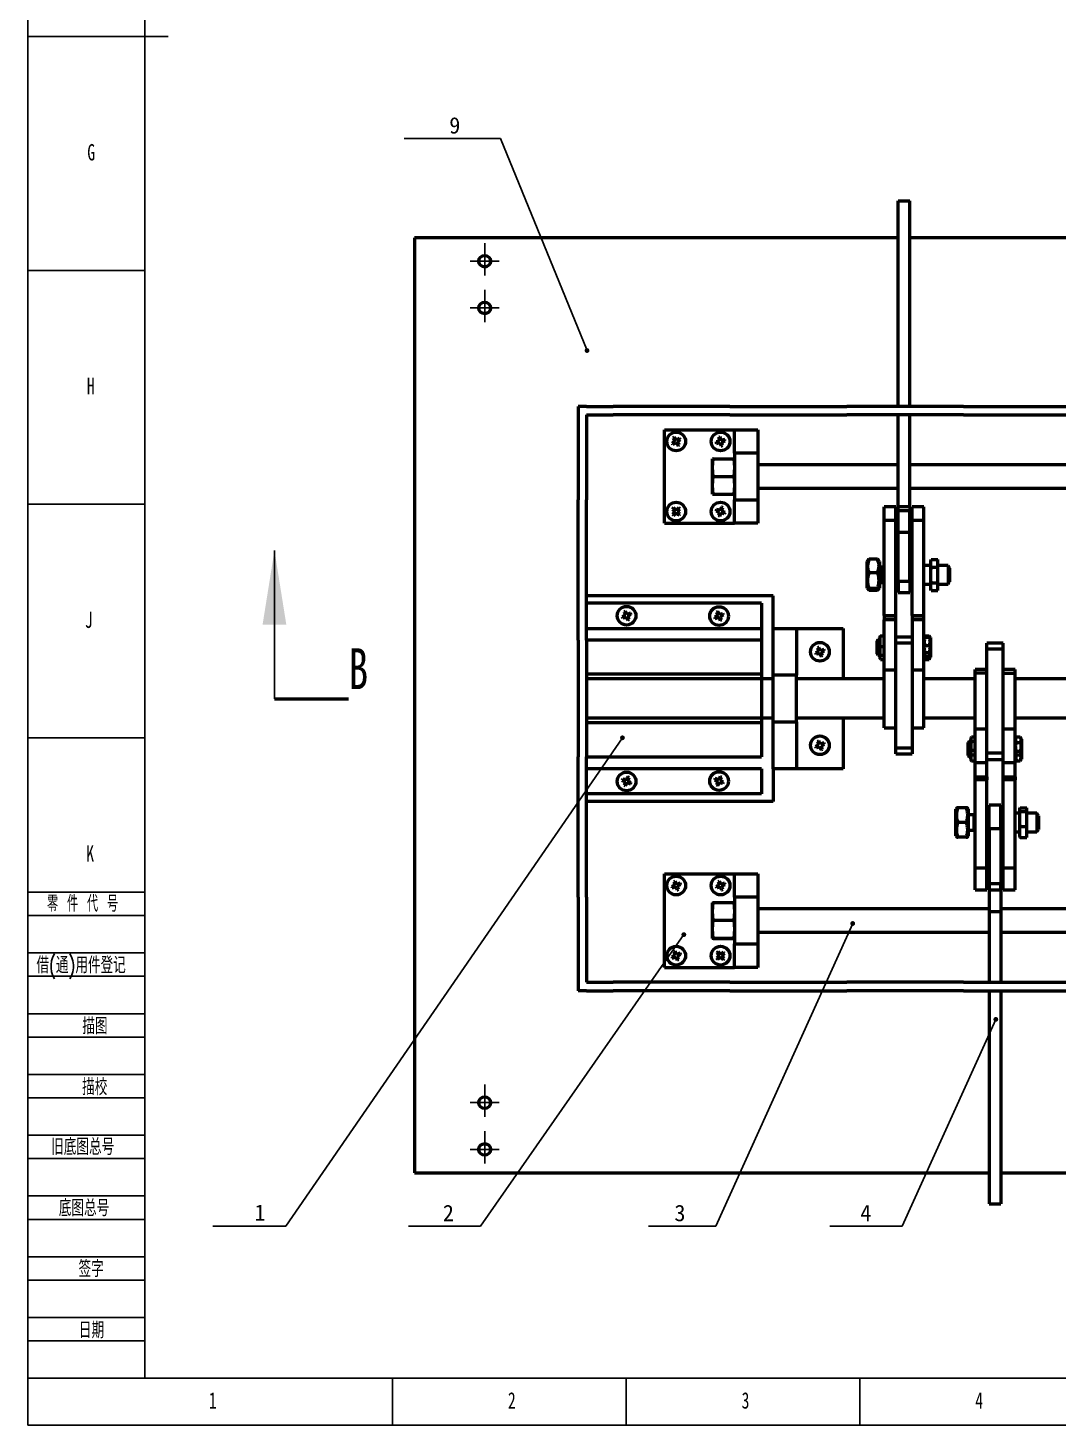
# Model space of a CAD drawing. Header units: millimetres. Extents: x 0 to 4205, y 0 to 2970.
# Drawn here: x 0 to 1102, y 0 to 1494 of the extents above; entities that cross this region are included whole.
import ezdxf

# ---------------------------------------------------------------- set-up
doc = ezdxf.new("R2010")
doc.units = ezdxf.units.MM
doc.header["$LTSCALE"] = 5
doc.layers.add('10', color=7, linetype='Continuous')
doc.layers.add('5', color=7, linetype='Continuous')
doc.layers.add('标注层', color=4, linetype='Continuous', lineweight=25)
doc.layers.add('轮廓实线层', color=7, linetype='Continuous', lineweight=50)
doc.styles.add('SLDTEXTSTYLE0', font='TXT', dxfattribs={"width": 0.7, "bigfont": 'bigfont'})
doc.styles.add('SLDTEXTSTYLE2', font='TXT', dxfattribs={"width": 0.614286, "bigfont": 'bigfont'})
doc.styles.add('SLDTEXTSTYLE4', font='TXT', dxfattribs={"width": 0.7})
doc.dimstyles.new('ISO-25', dxfattribs={"dimtxt": 2.5, "dimasz": 2.5, "dimexe": 1.25, "dimexo": 0.625, "dimtad": 1, "dimtxsty": 'Standard', "dimcen": 2.5, "dimadec": 0, "dimazin": 0, "dimtfac": 1, "dimtmove": 0, "dimatfit": 3, "dimfxl": 1, "dimarcsym": 0})

msp = doc.modelspace()

# ---------------------------------------------------------------- hatches: boundary and pattern name
at = {"layer": '10', "linetype": 'Continuous', "lineweight": 18}
h = msp.add_hatch(dxfattribs=at)
h.set_pattern_fill('ANSI31', color=256, scale=5, angle=90, style=0)
edge = h.paths.add_edge_path(flags=0)
edge.add_line((609.491, 1488.015), (609.491, 1489.015))
edge.add_spline(control_points=[(609.491, 1489.015), (609.491, 1489.044), (609.487, 1489.073), (609.479, 1489.1), (609.473, 1489.12), (609.465, 1489.14), (609.455, 1489.158), (609.439, 1489.188), (609.417, 1489.215), (609.392, 1489.238), (609.368, 1489.26), (609.338, 1489.279), (609.307, 1489.292), (609.276, 1489.305), (609.243, 1489.312), (609.209, 1489.314), (609.203, 1489.315), (609.197, 1489.315), (609.191, 1489.315)], knot_values=[0.0017273, 0.0017273, 0.0017273, 0.0017273, 0.00181331, 0.00181331, 0.00181331, 0.00187587, 0.00187587, 0.00187587, 0.00197661, 0.00197661, 0.00197661, 0.00207736, 0.00207736, 0.00207736, 0.00217809, 0.00217809, 0.00217809, 0.00219599, 0.00219599, 0.00219599, 0.00219599], weights=[1, 1, 1, 1, 1, 1, 1, 1, 1, 1, 1, 1, 1, 1, 1, 1, 1, 1, 1], degree=3, periodic=0)
edge.add_line((609.191, 1489.315), (603.791, 1489.315))
edge.add_spline(control_points=[(603.791, 1489.315), (603.773, 1489.315), (603.754, 1489.313), (603.735, 1489.31), (603.702, 1489.303), (603.67, 1489.291), (603.641, 1489.275), (603.612, 1489.258), (603.585, 1489.236), (603.564, 1489.21), (603.55, 1489.194), (603.538, 1489.177), (603.528, 1489.158), (603.512, 1489.129), (603.501, 1489.096), (603.495, 1489.063), (603.493, 1489.047), (603.491, 1489.031), (603.491, 1489.015)], knot_values=[0.00155599, 0.00155599, 0.00155599, 0.00155599, 0.00161196, 0.00161196, 0.00161196, 0.00171267, 0.00171267, 0.00171267, 0.00181338, 0.00181338, 0.00181338, 0.00187586, 0.00187586, 0.00187586, 0.00197663, 0.00197663, 0.00197663, 0.0020247, 0.0020247, 0.0020247, 0.0020247], weights=[1, 1, 1, 1, 1, 1, 1, 1, 1, 1, 1, 1, 1, 1, 1, 1, 1, 1, 1], degree=3, periodic=0)
edge.add_line((603.491, 1489.015), (603.491, 1488.015))
edge.add_line((603.491, 1488.015), (605.514, 1488.015))
edge.add_spline(control_points=[(605.514, 1488.015), (605.517, 1488.017), (605.519, 1488.019), (605.521, 1488.021), (605.648, 1488.129), (605.795, 1488.218), (605.95, 1488.278), (606.106, 1488.339), (606.274, 1488.373), (606.44, 1488.379), (606.607, 1488.385), (606.777, 1488.362), (606.936, 1488.312), (607.095, 1488.262), (607.248, 1488.184), (607.382, 1488.084), (607.411, 1488.062), (607.44, 1488.039), (607.468, 1488.015)], knot_values=[0.00249279, 0.00249279, 0.00249279, 0.00249279, 0.00250188, 0.00250188, 0.00250188, 0.00300225, 0.00300225, 0.00300225, 0.00350255, 0.00350255, 0.00350255, 0.00400278, 0.00400278, 0.00400278, 0.00450299, 0.00450299, 0.00450299, 0.00461318, 0.00461318, 0.00461318, 0.00461318], weights=[1, 1, 1, 1, 1, 1, 1, 1, 1, 1, 1, 1, 1, 1, 1, 1, 1, 1, 1], degree=3, periodic=0)
edge.add_line((607.468, 1488.015), (609.491, 1488.015))
h = msp.add_hatch(dxfattribs=at)
h.set_pattern_fill('ANSI31', color=256, scale=5, angle=90, style=0)
edge = h.paths.add_edge_path(flags=0)
edge.add_line((609.491, 1485.114), (609.491, 1485.764))
edge.add_line((609.491, 1485.764), (609.011, 1485.764))
edge.add_line((609.011, 1485.764), (609.011, 1487.52))
edge.add_line((609.011, 1487.52), (608.476, 1487.52))
edge.add_line((608.476, 1487.52), (608.476, 1485.764))
edge.add_line((608.476, 1485.764), (607.468, 1485.764))
edge.add_spline(control_points=[(607.468, 1485.764), (607.454, 1485.752), (607.439, 1485.739), (607.423, 1485.727), (607.293, 1485.623), (607.143, 1485.539), (606.986, 1485.484), (606.829, 1485.429), (606.66, 1485.4), (606.493, 1485.399), (606.326, 1485.399), (606.157, 1485.428), (606, 1485.483), (605.901, 1485.517), (605.806, 1485.562), (605.717, 1485.617), (605.645, 1485.66), (605.577, 1485.71), (605.514, 1485.764)], knot_values=[0.00744738, 0.00744738, 0.00744738, 0.00744738, 0.00750512, 0.00750512, 0.00750512, 0.00800544, 0.00800544, 0.00800544, 0.00850573, 0.00850573, 0.00850573, 0.009006, 0.009006, 0.009006, 0.00931632, 0.00931632, 0.00931632, 0.00956608, 0.00956608, 0.00956608, 0.00956608], weights=[1, 1, 1, 1, 1, 1, 1, 1, 1, 1, 1, 1, 1, 1, 1, 1, 1, 1, 1], degree=3, periodic=0)
edge.add_line((605.514, 1485.764), (604.506, 1485.764))
edge.add_line((604.506, 1485.764), (604.506, 1487.52))
edge.add_line((604.506, 1487.52), (603.971, 1487.52))
edge.add_line((603.971, 1487.52), (603.971, 1485.764))
edge.add_line((603.971, 1485.764), (603.491, 1485.764))
edge.add_line((603.491, 1485.764), (603.491, 1485.114))
edge.add_spline(control_points=[(603.491, 1485.114), (603.491, 1485.09), (603.494, 1485.065), (603.5, 1485.042), (603.508, 1485.009), (603.522, 1484.978), (603.541, 1484.95), (603.552, 1484.932), (603.566, 1484.916), (603.581, 1484.901), (603.605, 1484.877), (603.633, 1484.857), (603.663, 1484.843), (603.694, 1484.829), (603.727, 1484.819), (603.76, 1484.816), (603.771, 1484.815), (603.781, 1484.814), (603.791, 1484.814)], knot_values=[0.00163932, 0.00163932, 0.00163932, 0.00163932, 0.00171247, 0.00171247, 0.00171247, 0.00181322, 0.00181322, 0.00181322, 0.00187573, 0.00187573, 0.00187573, 0.00197646, 0.00197646, 0.00197646, 0.00207719, 0.00207719, 0.00207719, 0.00210798, 0.00210798, 0.00210798, 0.00210798], weights=[1, 1, 1, 1, 1, 1, 1, 1, 1, 1, 1, 1, 1, 1, 1, 1, 1, 1, 1], degree=3, periodic=0)
edge.add_line((603.791, 1484.814), (609.191, 1484.814))
edge.add_spline(control_points=[(609.191, 1484.814), (609.214, 1484.814), (609.237, 1484.817), (609.26, 1484.822), (609.292, 1484.83), (609.324, 1484.843), (609.353, 1484.861), (609.37, 1484.873), (609.387, 1484.886), (609.402, 1484.901), (609.426, 1484.924), (609.446, 1484.952), (609.461, 1484.983), (609.475, 1485.013), (609.485, 1485.046), (609.489, 1485.079), (609.491, 1485.091), (609.491, 1485.103), (609.491, 1485.114)], knot_values=[0.00164369, 0.00164369, 0.00164369, 0.00164369, 0.00171252, 0.00171252, 0.00171252, 0.00181324, 0.00181324, 0.00181324, 0.00187573, 0.00187573, 0.00187573, 0.00197647, 0.00197647, 0.00197647, 0.00207721, 0.00207721, 0.00207721, 0.00211236, 0.00211236, 0.00211236, 0.00211236], weights=[1, 1, 1, 1, 1, 1, 1, 1, 1, 1, 1, 1, 1, 1, 1, 1, 1, 1, 1], degree=3, periodic=0)
h = msp.add_hatch(dxfattribs=at)
h.set_pattern_fill('ANSI31', color=256, scale=5, angle=90, style=0)
edge = h.paths.add_edge_path(flags=0)
edge.add_arc((606.491, 1486.964), 1.351, 338.864695, 374.474037)
edge.add_line((607.8, 1487.302), (607.605, 1487.302))
edge.add_arc((606.491, 1486.964), 1.164, 16.875615, 163.124385)
edge.add_line((605.378, 1487.302), (605.183, 1487.302))
edge.add_arc((606.491, 1486.964), 1.351, 165.525963, 201.135305)
edge.add_line((605.231, 1486.477), (605.435, 1486.477))
edge.add_arc((606.491, 1486.964), 1.164, 204.758019, 335.241981)
edge.add_line((607.548, 1486.477), (607.752, 1486.477))
h = msp.add_hatch(dxfattribs=at)
h.set_pattern_fill('ANSI31', color=256, scale=5, style=0)
h.paths.add_polyline_path([(689.971, 1485.314), (689.971, 1481.814), (694.971, 1481.814), (694.971, 1485.314)], flags=0)
h = msp.add_hatch(dxfattribs=at)
h.set_pattern_fill('ANSI31', color=256, scale=5, style=0)
h.paths.add_polyline_path([(701.971, 1485.314), (701.971, 1481.814), (706.971, 1481.814), (706.971, 1485.314)], flags=0)
h = msp.add_hatch(dxfattribs=at)
h.set_pattern_fill('ANSI31', color=256, scale=5, style=0)
h.paths.add_polyline_path([(802.971, 1485.314), (802.971, 1481.814), (807.971, 1481.814), (807.971, 1485.314)], flags=0)
h = msp.add_hatch(dxfattribs=at)
h.set_pattern_fill('ANSI31', color=256, scale=5, style=0)
h.paths.add_polyline_path([(814.971, 1485.314), (814.971, 1481.814), (819.971, 1481.814), (819.971, 1485.314)], flags=0)
h = msp.add_hatch(dxfattribs=at)
h.set_pattern_fill('ANSI31', color=256, scale=5, style=0)
edge = h.paths.add_edge_path(flags=0)
edge.add_line((857.971, 1488.015), (857.971, 1489.015))
edge.add_spline(control_points=[(857.971, 1489.015), (857.971, 1489.044), (857.967, 1489.073), (857.959, 1489.1), (857.953, 1489.12), (857.945, 1489.14), (857.935, 1489.158), (857.919, 1489.188), (857.897, 1489.215), (857.872, 1489.238), (857.848, 1489.26), (857.818, 1489.279), (857.787, 1489.292), (857.756, 1489.305), (857.723, 1489.312), (857.689, 1489.314), (857.683, 1489.315), (857.677, 1489.315), (857.671, 1489.315)], knot_values=[0.0017273, 0.0017273, 0.0017273, 0.0017273, 0.00181331, 0.00181331, 0.00181331, 0.00187587, 0.00187587, 0.00187587, 0.00197661, 0.00197661, 0.00197661, 0.00207736, 0.00207736, 0.00207736, 0.00217809, 0.00217809, 0.00217809, 0.00219599, 0.00219599, 0.00219599, 0.00219599], weights=[1, 1, 1, 1, 1, 1, 1, 1, 1, 1, 1, 1, 1, 1, 1, 1, 1, 1, 1], degree=3, periodic=0)
edge.add_line((857.671, 1489.315), (852.271, 1489.315))
edge.add_spline(control_points=[(852.271, 1489.315), (852.253, 1489.315), (852.234, 1489.313), (852.215, 1489.31), (852.182, 1489.303), (852.15, 1489.291), (852.121, 1489.275), (852.092, 1489.258), (852.065, 1489.236), (852.044, 1489.21), (852.03, 1489.194), (852.018, 1489.177), (852.008, 1489.158), (851.992, 1489.129), (851.981, 1489.096), (851.975, 1489.063), (851.973, 1489.047), (851.971, 1489.031), (851.971, 1489.015)], knot_values=[0.00155599, 0.00155599, 0.00155599, 0.00155599, 0.00161196, 0.00161196, 0.00161196, 0.00171267, 0.00171267, 0.00171267, 0.00181338, 0.00181338, 0.00181338, 0.00187586, 0.00187586, 0.00187586, 0.00197663, 0.00197663, 0.00197663, 0.0020247, 0.0020247, 0.0020247, 0.0020247], weights=[1, 1, 1, 1, 1, 1, 1, 1, 1, 1, 1, 1, 1, 1, 1, 1, 1, 1, 1], degree=3, periodic=0)
edge.add_line((851.971, 1489.015), (851.971, 1488.015))
edge.add_line((851.971, 1488.015), (853.994, 1488.015))
edge.add_spline(control_points=[(853.994, 1488.015), (853.997, 1488.017), (853.999, 1488.019), (854.001, 1488.021), (854.128, 1488.129), (854.275, 1488.218), (854.43, 1488.278), (854.586, 1488.339), (854.754, 1488.373), (854.92, 1488.379), (855.087, 1488.385), (855.257, 1488.362), (855.416, 1488.312), (855.575, 1488.262), (855.728, 1488.184), (855.862, 1488.084), (855.891, 1488.062), (855.92, 1488.039), (855.948, 1488.015)], knot_values=[0.00249279, 0.00249279, 0.00249279, 0.00249279, 0.00250188, 0.00250188, 0.00250188, 0.00300225, 0.00300225, 0.00300225, 0.00350255, 0.00350255, 0.00350255, 0.00400278, 0.00400278, 0.00400278, 0.00450299, 0.00450299, 0.00450299, 0.00461318, 0.00461318, 0.00461318, 0.00461318], weights=[1, 1, 1, 1, 1, 1, 1, 1, 1, 1, 1, 1, 1, 1, 1, 1, 1, 1, 1], degree=3, periodic=0)
edge.add_line((855.948, 1488.015), (857.971, 1488.015))
h = msp.add_hatch(dxfattribs=at)
h.set_pattern_fill('ANSI31', color=256, scale=5, style=0)
edge = h.paths.add_edge_path(flags=0)
edge.add_arc((854.971, 1486.964), 1.351, 338.864695, 374.474037)
edge.add_line((856.28, 1487.302), (856.085, 1487.302))
edge.add_arc((854.971, 1486.964), 1.164, 16.875615, 163.124385)
edge.add_line((853.858, 1487.302), (853.663, 1487.302))
edge.add_arc((854.971, 1486.964), 1.351, 165.525963, 201.135305)
edge.add_line((853.711, 1486.477), (853.915, 1486.477))
edge.add_arc((854.971, 1486.964), 1.164, 204.758019, 335.241981)
edge.add_line((856.028, 1486.477), (856.232, 1486.477))

# ---------------------------------------------------------------- linework, layer by layer
at = {"lineweight": 50}
for p, q in [((931.08, 1089.541), (931.08, 1309.548)), ((931.08, 1309.548), (943.58, 1309.548)), ((943.58, 1089.541), (943.58, 1309.548)), ((413.69, 1269.831), (413.69, 269.831)), ((931.08, 1269.831), (413.69, 1269.831)), ((1216.08, 1269.831), (943.58, 1269.831)), ((597.58, 1089.541), (588.58, 1089.541)), ((588.58, 1089.541), (588.58, 989.541)), ((597.58, 1089.541), (598.58, 1089.541)), ((597.58, 1080.541), (597.58, 989.541)), ((597.58, 1080.541), (598.58, 1080.541)), ((598.58, 1089.541), (626.08, 1089.541)), ((598.58, 1080.541), (626.08, 1080.541)), ((751.08, 1089.541), (626.08, 1089.541)), ((751.08, 1080.541), (626.08, 1080.541)), ((751.08, 1089.541), (876.08, 1089.541)), ((751.08, 1080.541), (876.08, 1080.541)), ((1001.08, 1089.541), (876.08, 1089.541)), ((1001.08, 1080.541), (876.08, 1080.541)), ((931.08, 982.143), (931.08, 1080.541)), ((943.58, 982.143), (943.58, 1080.541)), ((1001.08, 1089.541), (1151.08, 1089.541)), ((1001.08, 1080.541), (1151.08, 1080.541)), ((681.08, 964.541), (681.08, 1064.541)), ((681.08, 1064.541), (756.08, 1064.541)), ((756.08, 1064.541), (781.08, 1064.541)), ((756.08, 1039.541), (756.08, 1064.541)), ((781.08, 1064.541), (781.08, 1039.541)), ((732.33, 1024.062), (733.119, 1033.583)), ((733.119, 1033.583), (732.33, 1033.583)), ((732.33, 1024.062), (732.33, 1033.583)), ((733.119, 1033.583), (755.291, 1033.583)), ((755.291, 1033.583), (756.08, 1024.062)), ((756.08, 1033.583), (755.291, 1033.583)), ((781.08, 1039.541), (756.08, 1039.541)), ((756.08, 1039.541), (756.08, 989.541)), ((781.08, 1039.541), (781.08, 989.541)), ((732.33, 1005.02), (732.33, 1024.062)), ((733.119, 1014.541), (732.33, 1024.062)), ((756.08, 1024.062), (755.291, 1014.541)), ((931.08, 1027.041), (781.08, 1027.041)), ((1216.08, 1027.041), (943.58, 1027.041)), ((732.33, 1005.02), (733.119, 1014.541)), ((733.119, 995.499), (732.33, 1005.02)), ((732.33, 995.499), (732.33, 1005.02)), ((733.119, 1014.541), (755.291, 1014.541)), ((755.291, 1014.541), (756.08, 1005.02)), ((756.08, 1005.02), (755.291, 995.499)), ((781.08, 1002.041), (931.08, 1002.041)), ((943.58, 1002.041), (1216.08, 1002.041)), ((588.58, 839.541), (588.58, 989.541)), ((597.58, 839.541), (597.58, 989.541)), ((732.33, 995.499), (733.119, 995.499)), ((733.119, 995.499), (755.291, 995.499)), ((755.291, 995.499), (756.08, 995.499)), ((756.08, 989.541), (781.08, 989.541)), ((756.08, 964.541), (756.08, 989.541)), ((781.08, 989.541), (781.08, 964.541)), ((928.58, 982.111), (916.08, 982.111)), ((916.08, 968.018), (916.08, 982.111)), ((928.58, 968.018), (928.58, 982.111)), ((943.58, 982.143), (931.08, 982.143)), ((931.08, 977.957), (931.08, 982.143)), ((943.58, 977.957), (931.08, 977.957)), ((931.08, 954.551), (931.08, 977.957)), ((943.58, 982.143), (943.58, 977.957)), ((943.58, 954.551), (943.58, 977.957)), ((958.58, 982.111), (946.08, 982.111)), ((946.08, 968.018), (946.08, 982.111)), ((958.58, 968.018), (958.58, 982.111)), ((681.08, 964.541), (756.08, 964.541)), ((781.08, 964.541), (756.08, 964.541)), ((916.08, 968.018), (928.58, 968.018)), ((916.08, 865.93), (916.08, 968.018)), ((928.58, 865.93), (928.58, 968.018)), ((946.08, 968.018), (958.58, 968.018)), ((946.08, 865.93), (946.08, 968.018)), ((958.58, 865.93), (958.58, 968.018)), ((943.58, 954.551), (931.08, 954.551)), ((931.08, 902.627), (931.08, 954.551)), ((943.58, 902.627), (943.58, 954.551)), ((898.781, 925.114), (897.83, 923.467)), ((897.83, 922.387), (897.83, 923.467)), ((897.83, 894.967), (897.83, 922.387)), ((897.83, 915.217), (897.83, 907.13)), ((908.832, 925.985), (900.078, 925.985)), ((908.832, 911.601), (900.078, 911.601)), ((909.992, 925.065), (908.832, 925.985)), ((911.08, 923.467), (910.116, 925.137)), ((911.08, 923.467), (911.08, 894.967)), ((916.08, 917.412), (912.08, 917.412)), ((912.08, 917.412), (912.08, 916.791)), ((912.08, 916.791), (912.08, 901.021)), ((931.08, 919.217), (928.58, 919.217)), ((946.08, 919.217), (943.58, 919.217)), ((966.08, 919.217), (958.58, 919.217)), ((966.499, 925.779), (966.08, 924.217)), ((966.08, 923.809), (966.08, 924.217)), ((966.08, 919.367), (966.08, 923.809)), ((966.499, 917.397), (966.08, 919.367)), ((966.08, 913.505), (966.08, 919.367)), ((966.08, 904.728), (966.08, 913.505)), ((966.499, 925.779), (973.58, 925.779)), ((966.499, 917.397), (973.58, 917.397)), ((973.58, 917.397), (973.58, 925.779)), ((984.517, 919.217), (973.58, 919.217)), ((973.58, 900.835), (973.58, 917.397)), ((986.08, 916.51), (984.517, 919.217)), ((984.517, 919.217), (984.517, 899.217)), ((986.08, 916.51), (986.08, 901.923)), ((912.08, 901.021), (916.08, 901.021)), ((928.58, 899.217), (931.08, 899.217)), ((931.08, 902.627), (943.58, 902.627)), ((931.08, 902.627), (931.08, 890.467)), ((943.58, 902.627), (943.58, 890.467)), ((943.58, 899.217), (946.08, 899.217)), ((958.58, 899.217), (966.08, 899.217)), ((966.499, 900.835), (966.08, 904.728)), ((966.08, 898.913), (966.08, 904.728)), ((966.08, 894.577), (966.08, 898.913)), ((966.499, 900.835), (973.58, 900.835)), ((973.58, 892.655), (973.58, 900.835)), ((973.58, 899.217), (984.517, 899.217)), ((984.517, 899.217), (986.08, 901.923)), ((897.83, 894.967), (900.078, 892.448)), ((900.078, 894.833), (898.954, 893.708)), ((908.832, 894.833), (900.078, 894.833)), ((908.832, 892.448), (900.078, 892.448)), ((908.832, 892.448), (911.08, 894.967)), ((908.832, 894.833), (909.956, 893.708)), ((931.08, 890.467), (943.58, 890.467)), ((966.499, 892.655), (966.08, 894.577)), ((966.08, 894.217), (966.08, 894.577)), ((966.08, 894.217), (966.499, 892.654)), ((966.499, 892.655), (973.58, 892.655)), ((597.58, 852.041), (784.88, 852.041)), ((797.38, 852.041), (822.38, 852.041)), ((797.38, 802.041), (797.38, 852.041)), ((822.38, 852.041), (822.38, 802.041)), ((822.38, 852.041), (872.38, 852.041)), ((872.38, 852.041), (872.38, 797.99)), ((916.08, 865.93), (928.58, 865.93)), ((916.08, 865.93), (916.08, 865.619)), ((916.08, 865.619), (928.58, 865.619)), ((916.08, 865.619), (916.08, 861.086)), ((928.58, 861.086), (916.08, 861.086)), ((916.08, 807.74), (916.08, 861.086)), ((928.58, 865.619), (928.58, 865.93)), ((928.58, 861.086), (928.58, 865.619)), ((928.58, 717.888), (928.58, 861.086)), ((946.08, 865.93), (958.58, 865.93)), ((946.08, 865.93), (946.08, 865.619)), ((946.08, 865.619), (958.58, 865.619)), ((946.08, 865.619), (946.08, 717.888)), ((958.58, 861.086), (946.08, 861.086)), ((958.58, 865.619), (958.58, 865.93)), ((958.58, 861.086), (958.58, 865.619)), ((958.58, 807.74), (958.58, 861.086)), ((588.58, 839.541), (588.58, 714.541)), ((784.88, 839.541), (597.58, 839.541)), ((597.58, 839.541), (597.58, 714.541)), ((598.58, 839.541), (597.58, 839.541)), ((784.88, 839.541), (784.88, 714.541)), ((909.455, 840.076), (908.58, 838.56)), ((908.58, 831.591), (908.58, 838.56)), ((911.83, 840.076), (909.455, 840.076)), ((909.455, 830.075), (909.455, 840.076)), ((911.83, 842.488), (911.83, 843.79)), ((911.83, 840.112), (911.83, 842.488)), ((911.83, 834.756), (911.83, 840.112)), ((912.051, 844.255), (916.08, 844.255)), ((946.08, 842.576), (928.58, 842.576)), ((960, 844.002), (958.58, 842.2)), ((960, 844.002), (959.775, 843.089)), ((959.775, 843.089), (960, 842.561)), ((960, 844.002), (964.16, 844.002)), ((960, 842.561), (964.16, 842.561)), ((965.58, 842.2), (964.16, 844.002)), ((964.16, 844.002), (964.385, 843.089)), ((964.385, 843.089), (964.16, 842.561)), ((965.58, 842.2), (965.58, 828.44)), ((908.58, 824.887), (908.58, 831.591)), ((908.58, 824.887), (909.455, 823.371)), ((909.455, 823.371), (909.455, 830.075)), ((909.455, 823.371), (911.83, 823.371)), ((912.051, 832.844), (911.83, 834.756)), ((911.83, 831.397), (911.83, 834.756)), ((911.83, 827.343), (911.83, 831.397)), ((911.83, 826.361), (911.83, 827.343)), ((911.83, 825.577), (911.83, 826.361)), ((912.051, 823.583), (911.83, 825.577)), ((911.83, 822.586), (911.83, 825.577)), ((911.83, 819.793), (911.83, 822.586)), ((912.051, 832.844), (916.08, 832.844)), ((912.051, 823.583), (916.08, 823.583)), ((946.08, 836.201), (928.58, 836.201)), ((958.58, 827.951), (960, 826.149)), ((960, 822.539), (959.364, 826.927)), ((960, 822.539), (959.628, 820.575)), ((960, 833.635), (964.16, 833.635)), ((960, 826.149), (964.16, 826.149)), ((960, 822.539), (964.16, 822.539)), ((964.16, 826.149), (965.58, 827.951)), ((964.854, 827.03), (964.16, 822.539)), ((964.16, 822.539), (964.532, 820.575)), ((965.58, 832.053), (965.58, 836.244)), ((965.58, 828.44), (965.58, 827.951)), ((965.58, 827.951), (965.58, 824.036)), ((965.58, 821.785), (965.58, 824.523)), ((965.58, 824.036), (965.58, 821.246)), ((1043.58, 836.188), (1026.08, 836.188)), ((1026.08, 708.605), (1026.08, 836.188)), ((1043.58, 829.813), (1026.08, 829.813)), ((1043.58, 708.605), (1043.58, 836.188)), ((911.83, 819.621), (911.83, 819.793)), ((911.83, 819.621), (912.051, 818.797)), ((912.051, 818.796), (916.08, 818.796)), ((916.08, 745.791), (916.08, 807.74)), ((916.08, 807.74), (928.58, 807.74)), ((946.08, 807.74), (958.58, 807.74)), ((958.58, 821.246), (960, 818.869)), ((958.58, 745.791), (958.58, 807.74)), ((959.628, 820.575), (960, 818.869)), ((960, 818.869), (964.16, 818.869)), ((964.16, 818.869), (965.58, 821.246)), ((964.532, 820.575), (964.16, 818.869)), ((1013.58, 804.057), (1013.58, 808.291)), ((1026.08, 808.291), (1013.58, 808.291)), ((1056.08, 808.291), (1043.58, 808.291)), ((1056.08, 804.057), (1056.08, 808.291)), ((822.38, 802.041), (797.38, 802.041)), ((797.38, 752.041), (797.38, 802.041)), ((822.38, 752.041), (822.38, 802.041)), ((916.08, 797.99), (822.38, 797.99)), ((1013.58, 797.99), (958.58, 797.99)), ((1013.58, 744.798), (1013.58, 804.057)), ((1026.08, 804.057), (1013.58, 804.057)), ((1043.58, 804.057), (1056.08, 804.057)), ((1056.08, 744.798), (1056.08, 804.057)), ((1201.08, 797.99), (1056.08, 797.99)), ((797.38, 752.041), (822.38, 752.041)), ((797.38, 702.041), (797.38, 752.041)), ((916.08, 756.091), (822.38, 756.091)), ((822.38, 752.041), (822.38, 702.041)), ((872.38, 756.091), (872.38, 702.041)), ((1013.58, 756.091), (958.58, 756.091)), ((1201.08, 756.091), (1056.08, 756.091)), ((916.08, 745.791), (928.58, 745.791)), ((946.08, 745.791), (958.58, 745.791)), ((1009.551, 736.04), (1009.33, 735.215)), ((1009.33, 735.056), (1009.33, 735.215)), ((1009.33, 732.301), (1009.33, 735.056)), ((1009.551, 731.317), (1009.33, 732.301)), ((1009.33, 729.323), (1009.33, 732.301)), ((1009.551, 736.04), (1013.58, 736.04)), ((1013.58, 744.798), (1026.08, 744.798)), ((1013.58, 708.605), (1013.58, 744.798)), ((1043.58, 744.798), (1056.08, 744.798)), ((1056.08, 708.605), (1056.08, 744.798)), ((1057.5, 735.977), (1056.08, 733.59)), ((1057.5, 735.977), (1061.66, 735.977)), ((1063.08, 733.59), (1061.66, 735.977)), ((1063.08, 733.59), (1063.08, 719.34)), ((1063.08, 733.091), (1063.08, 730.381)), ((928.58, 724.263), (946.08, 724.263)), ((928.58, 717.888), (946.08, 717.888)), ((1006.955, 731.465), (1006.08, 729.95)), ((1006.08, 729.247), (1006.08, 729.95)), ((1006.08, 722.981), (1006.08, 729.247)), ((1006.08, 722.981), (1006.955, 721.465)), ((1006.085, 722.972), (1006.08, 722.964)), ((1006.08, 720.773), (1006.08, 722.964)), ((1006.08, 715.995), (1006.08, 720.773)), ((1009.33, 731.465), (1006.955, 731.465)), ((1006.955, 730.457), (1006.955, 731.465)), ((1006.955, 721.465), (1006.955, 730.457)), ((1006.955, 721.465), (1009.33, 721.465)), ((1006.955, 721.336), (1006.955, 721.465)), ((1006.955, 714.479), (1006.955, 721.336)), ((1009.33, 723.736), (1009.33, 729.323)), ((1009.551, 721.742), (1009.33, 723.736)), ((1009.33, 720.732), (1009.33, 723.736)), ((1009.33, 717.901), (1009.33, 720.732)), ((1009.551, 716.891), (1009.33, 717.901)), ((1009.33, 717.715), (1009.33, 717.901)), ((1009.33, 715.863), (1009.33, 717.715)), ((1009.551, 731.317), (1013.58, 731.317)), ((1009.551, 721.742), (1013.58, 721.742)), ((1026.08, 718.966), (1043.58, 718.966)), ((1056.08, 719.34), (1057.5, 716.954)), ((1057.5, 720.693), (1057.1, 718.84)), ((1057.1, 718.84), (1057.5, 716.954)), ((1057.5, 730.205), (1061.66, 730.205)), ((1057.5, 720.693), (1061.66, 720.693)), ((1061.66, 720.693), (1062.06, 718.84)), ((1061.66, 716.954), (1063.08, 719.34)), ((1062.06, 718.84), (1061.66, 716.954)), ((1063.08, 722.562), (1063.08, 718.384)), ((1063.08, 719.34), (1063.08, 712.354)), ((588.58, 564.541), (588.58, 714.541)), ((597.58, 714.541), (784.88, 714.541)), ((597.58, 564.541), (597.58, 714.541)), ((597.58, 714.541), (598.58, 714.541)), ((1006.08, 715.995), (1006.955, 714.479)), ((1006.955, 714.479), (1009.33, 714.479)), ((1009.551, 716.891), (1009.33, 715.863)), ((1009.33, 711.779), (1009.33, 715.863)), ((1009.551, 710.321), (1009.33, 711.779)), ((1009.33, 710.771), (1009.33, 711.779)), ((1009.551, 716.891), (1013.58, 716.891)), ((1009.551, 710.321), (1013.58, 710.321)), ((1013.58, 708.605), (1026.08, 708.605)), ((1013.58, 693.25), (1013.58, 708.605)), ((1026.08, 711.979), (1043.58, 711.979)), ((1026.08, 693.25), (1026.08, 708.605)), ((1043.58, 708.605), (1056.08, 708.605)), ((1043.58, 693.25), (1043.58, 708.605)), ((1056.08, 712.354), (1057.5, 710.581)), ((1056.08, 693.25), (1056.08, 708.605)), ((1057.5, 716.954), (1056.817, 714.201)), ((1056.817, 714.201), (1057.5, 710.581)), ((1057.5, 716.954), (1061.66, 716.954)), ((1057.5, 710.581), (1061.66, 710.581)), ((1061.66, 716.954), (1062.342, 714.201)), ((1062.342, 714.201), (1061.66, 710.581)), ((1061.66, 710.581), (1063.08, 712.354)), ((784.88, 702.041), (597.58, 702.041)), ((822.38, 702.041), (797.38, 702.041)), ((872.38, 702.041), (822.38, 702.041)), ((1013.58, 693.25), (1026.08, 693.25)), ((1013.58, 690.194), (1013.58, 693.25)), ((1026.08, 690.194), (1013.58, 690.194)), ((1013.58, 595.94), (1013.58, 690.194)), ((1026.08, 693.25), (1026.08, 690.194)), ((1026.08, 595.94), (1026.08, 690.194)), ((1043.58, 693.25), (1056.08, 693.25)), ((1043.58, 690.194), (1043.58, 693.25)), ((1056.08, 690.194), (1043.58, 690.194)), ((1043.58, 595.94), (1043.58, 690.194)), ((1056.08, 693.25), (1056.08, 690.194)), ((1056.08, 595.94), (1056.08, 690.194)), ((993.674, 660.105), (992.83, 658.642)), ((992.83, 644.392), (992.83, 658.642)), ((1003.832, 660.105), (995.078, 660.105)), ((1006.08, 658.642), (1005.236, 660.105)), ((1006.08, 658.642), (1006.08, 630.142)), ((1041.08, 663.142), (1028.58, 663.142)), ((1028.58, 637.597), (1028.58, 663.142)), ((1041.08, 637.597), (1041.08, 663.142)), ((1061.08, 657.235), (1061.08, 659.373)), ((1061.499, 660.321), (1068.58, 660.321)), ((1068.58, 656.287), (1068.58, 660.321)), ((992.83, 630.142), (992.83, 644.392)), ((1003.832, 644.392), (995.078, 644.392)), ((1012.33, 652.588), (1007.08, 652.588)), ((1013.58, 653.31), (1012.33, 652.588)), ((1012.33, 644.392), (1012.33, 652.588)), ((1012.33, 636.197), (1012.33, 644.392)), ((1028.58, 654.392), (1026.08, 654.392)), ((1043.58, 654.392), (1041.08, 654.392)), ((1061.08, 654.392), (1056.08, 654.392)), ((1061.499, 656.287), (1061.08, 657.235)), ((1061.08, 652.543), (1061.08, 657.235)), ((1061.08, 644.101), (1061.08, 652.543)), ((1061.499, 640.358), (1061.08, 644.101)), ((1061.08, 637.563), (1061.08, 644.101)), ((1061.499, 656.287), (1068.58, 656.287)), ((1068.58, 640.358), (1068.58, 656.287)), ((1079.517, 654.392), (1068.58, 654.392)), ((1081.08, 651.686), (1079.517, 654.392)), ((1079.517, 654.392), (1079.517, 634.392)), ((1081.08, 651.686), (1081.08, 637.099)), ((992.83, 630.142), (993.674, 628.68)), ((1003.832, 628.68), (995.078, 628.68)), ((1005.236, 628.68), (1006.08, 630.142)), ((1007.08, 636.197), (1012.33, 636.197)), ((1012.33, 636.197), (1013.58, 635.475)), ((1026.08, 634.392), (1028.58, 634.392)), ((1041.08, 637.597), (1028.58, 637.597)), ((1028.58, 637.597), (1028.58, 579.346)), ((1041.08, 637.597), (1041.08, 579.346)), ((1041.08, 634.392), (1043.58, 634.392)), ((1056.08, 634.392), (1061.08, 634.392)), ((1061.08, 631.259), (1061.08, 637.563)), ((1061.499, 628.464), (1061.08, 631.259)), ((1061.08, 629.412), (1061.08, 631.259)), ((1061.499, 640.358), (1068.58, 640.358)), ((1061.499, 628.464), (1068.58, 628.464)), ((1068.58, 628.464), (1068.58, 640.358)), ((1068.58, 634.392), (1079.517, 634.392)), ((1079.517, 634.392), (1081.08, 637.099)), ((681.08, 489.541), (681.08, 589.541)), ((681.08, 589.541), (756.08, 589.541)), ((756.08, 589.541), (781.08, 589.541)), ((756.08, 564.541), (756.08, 589.541)), ((781.08, 589.541), (781.08, 564.541)), ((1013.58, 595.94), (1026.08, 595.94)), ((1013.58, 572.392), (1013.58, 595.94)), ((1026.08, 572.392), (1026.08, 595.94)), ((1043.58, 595.94), (1056.08, 595.94)), ((1043.58, 572.392), (1043.58, 595.94)), ((1056.08, 572.392), (1056.08, 595.94)), ((1013.58, 572.392), (1026.08, 572.392)), ((1028.58, 579.346), (1041.08, 579.346)), ((1028.58, 579.346), (1028.58, 572.551)), ((1028.58, 572.551), (1041.08, 572.551)), ((1028.58, 572.551), (1028.58, 549.25)), ((1041.08, 572.551), (1041.08, 579.346)), ((1041.08, 572.551), (1041.08, 549.25)), ((1043.58, 572.392), (1056.08, 572.392)), ((588.58, 564.541), (588.58, 464.541)), ((597.58, 564.541), (597.58, 473.541)), ((732.33, 549.411), (733.119, 558.813)), ((733.119, 558.813), (732.33, 558.578)), ((732.331, 558.587), (732.33, 558.582)), ((732.33, 549.411), (732.33, 558.582)), ((733.119, 558.813), (755.291, 558.813)), ((755.291, 558.813), (756.08, 549.411)), ((756.08, 558.578), (755.291, 558.813)), ((756.08, 558.582), (756.079, 558.587)), ((781.08, 564.541), (756.08, 564.541)), ((756.08, 564.541), (756.08, 514.541)), ((781.08, 564.541), (781.08, 514.541)), ((732.33, 530.374), (732.33, 549.411)), ((733.119, 540.01), (732.33, 549.411)), ((732.33, 530.374), (733.119, 540.01)), ((733.119, 540.01), (755.291, 540.01)), ((756.08, 549.411), (755.291, 540.01)), ((755.291, 540.01), (756.08, 530.374)), ((1028.58, 552.041), (781.08, 552.041)), ((1028.58, 549.25), (1041.08, 549.25)), ((1028.58, 549.25), (1028.58, 473.541)), ((1311.08, 552.041), (1041.08, 552.041)), ((1041.08, 549.25), (1041.08, 473.541)), ((733.119, 520.738), (732.33, 530.374)), ((732.33, 520.503), (732.33, 530.374)), ((756.08, 530.374), (755.291, 520.738)), ((781.08, 527.041), (1028.58, 527.041)), ((1041.08, 527.041), (1311.08, 527.041)), ((732.33, 520.503), (733.119, 520.738)), ((732.33, 520.499), (732.331, 520.495)), ((733.119, 520.738), (755.291, 520.738)), ((733.119, 520.269), (755.291, 520.269)), ((755.291, 520.738), (756.08, 520.503)), ((756.079, 520.495), (756.08, 520.499)), ((756.08, 514.541), (781.08, 514.541)), ((756.08, 489.541), (756.08, 514.541)), ((781.08, 514.541), (781.08, 489.541)), ((681.08, 489.541), (756.08, 489.541)), ((781.08, 489.541), (756.08, 489.541)), ((597.58, 464.541), (588.58, 464.541)), ((597.58, 473.541), (598.58, 473.541)), ((597.58, 464.541), (598.58, 464.541)), ((598.58, 473.541), (626.08, 473.541)), ((598.58, 464.541), (626.08, 464.541)), ((751.08, 473.541), (626.08, 473.541)), ((751.08, 464.541), (626.08, 464.541)), ((751.08, 473.541), (876.08, 473.541)), ((751.08, 464.541), (876.08, 464.541)), ((1001.08, 473.541), (876.08, 473.541)), ((1001.08, 464.541), (876.08, 464.541)), ((1001.08, 473.541), (1151.08, 473.541)), ((1001.08, 464.541), (1151.08, 464.541)), ((1028.58, 464.541), (1028.58, 236.576)), ((1041.08, 464.541), (1041.08, 236.576)), ((413.69, 269.831), (1028.58, 269.831)), ((1041.08, 269.831), (1311.08, 269.831)), ((1028.58, 236.576), (1041.08, 236.576))]:
    msp.add_line(p, q, dxfattribs=at)
msp.add_line((263.758, 776.766), (263.758, 935.516))
for centre, radius in [((488.69, 1244.831), 6.25), ((488.69, 1194.831), 6.25), ((693.58, 1052.041), 10), ((741.08, 1052.041), 10), ((693.58, 977.041), 10), ((741.08, 977.041), 10), ((640.494, 865.675), 10), ((739.464, 865.261), 10), ((847.38, 827.041), 10), ((847.38, 727.041), 10), ((640.494, 688.406), 10), ((739.464, 688.821), 10), ((693.58, 577.041), 10), ((741.08, 577.041), 10), ((693.58, 502.041), 10), ((741.08, 502.041), 10), ((488.69, 344.831), 6.25), ((488.69, 294.831), 6.25)]:
    msp.add_circle(centre, radius, dxfattribs=at)
for centre, radius, start, end in [((753.047, 964.512), 106.689, 124.658728, 126.778586), ((707.583, 1061.569), 21.765, 212.215405, 216.248448), ((634.115, 1139.291), 106.459, 301.683979, 303.808438), ((703.127, 1038.009), 21.799, 122.219679, 126.246478), ((781.088, 1111.673), 106.766, 211.687787, 213.806124), ((606.141, 992.637), 106.58, 34.658072, 36.78012), ((781.102, 1111.502), 106.681, 214.658211, 216.778225), ((753.209, 964.536), 106.761, 121.687595, 123.805991), ((634.113, 1139.569), 106.689, 304.658728, 306.778586), ((606.229, 992.512), 106.577, 31.685015, 33.807077), ((684.091, 1065.985), 21.694, 302.209946, 306.256211), ((679.614, 1042.537), 21.72, 32.213508, 36.254954), ((769.871, 950.332), 106.576, 106.272569, 108.394705), ((757.425, 1056.681), 21.818, 193.835795, 197.858993), ((712.131, 1153.74), 106.611, 283.300789, 285.422218), ((745.7, 1035.765), 21.746, 103.830462, 107.867007), ((842.692, 1080.969), 106.521, 193.300562, 195.423761), ((842.819, 1080.842), 106.608, 196.27306, 198.394537), ((639.499, 1023.289), 106.443, 16.271414, 18.396183), ((736.458, 1068.322), 21.752, 283.829672, 287.865116), ((770.041, 950.292), 106.661, 103.301289, 105.421718), ((712.331, 1153.611), 106.431, 286.27147, 288.396449), ((639.249, 1023.059), 106.746, 13.301608, 15.42035), ((724.834, 1047.429), 21.715, 13.826264, 17.868523), ((706.005, 965.53), 21.765, 135.171631, 139.20448), ((765.243, 1054.515), 106.407, 224.638168, 226.76365), ((771.086, 905.131), 106.599, 137.612078, 139.733743), ((705.081, 989.456), 21.751, 225.170031, 229.20578), ((621.816, 899.699), 106.378, 47.610644, 49.736703), ((615.847, 1048.953), 106.766, 314.642511, 316.760837), ((771.244, 905.194), 106.671, 134.641194, 136.761399), ((765.376, 1054.418), 106.426, 227.610419, 229.735499), ((615.964, 1049.047), 106.744, 317.613525, 319.732295), ((621.917, 899.567), 106.407, 44.638168, 46.76365), ((682.098, 964.646), 21.724, 45.168509, 49.209346), ((681.206, 988.505), 21.696, 315.163039, 319.208983), ((757.115, 971.587), 21.764, 159.199409, 163.232704), ((775.008, 1077.06), 106.488, 248.670865, 250.794759), ((706.986, 877.033), 106.531, 71.642357, 73.76534), ((841.11, 942.939), 106.554, 161.642373, 163.764935), ((746.523, 993.048), 21.735, 249.199348, 253.238042), ((641.044, 1010.977), 106.507, 338.670186, 340.793674), ((841.274, 943.046), 106.676, 158.671867, 160.791993), ((775.169, 1077.035), 106.516, 251.642512, 253.765828), ((735.636, 961.034), 21.735, 69.199348, 73.238042), ((640.987, 1011.16), 106.619, 341.644058, 343.765315), ((707.121, 876.94), 106.575, 68.671375, 70.7935), ((725.016, 982.504), 21.795, 339.204941, 343.232449), ((912.08, 918.412), 1, 180, 270), ((912.08, 900.021), 1, 90, 180), ((647.17, 850.142), 21.735, 111.238496, 115.277251), ((737.575, 907.483), 106.572, 200.709789, 202.831977), ((543.341, 824.006), 106.583, 23.681783, 25.803764), ((682.291, 768.624), 106.54, 110.709974, 112.832796), ((598.837, 962.799), 106.552, 293.68196, 295.804569), ((624.951, 858.995), 21.745, 21.239515, 25.276232), ((746.14, 849.728), 21.735, 111.238496, 115.277251), ((836.545, 907.069), 106.572, 200.709789, 202.831977), ((642.311, 823.591), 106.583, 23.681783, 25.803764), ((781.261, 768.209), 106.54, 110.709974, 112.832796), ((723.921, 858.58), 21.745, 21.239515, 25.276232), ((682.156, 768.538), 106.566, 113.681846, 115.804154), ((656.035, 872.354), 21.743, 201.238059, 205.275127), ((598.71, 962.697), 106.508, 290.709152, 292.832614), ((737.602, 907.325), 106.535, 203.682022, 205.804959), ((543.467, 823.888), 106.513, 20.709707, 22.833063), ((633.81, 881.227), 21.754, 291.239076, 295.27411), ((781.127, 768.124), 106.566, 113.681846, 115.804154), ((755.006, 871.94), 21.743, 201.238059, 205.275127), ((697.68, 962.282), 106.508, 290.709152, 292.832614), ((836.572, 906.911), 106.535, 203.682022, 205.804959), ((697.807, 962.385), 106.552, 293.68196, 295.804569), ((642.438, 823.474), 106.513, 20.709707, 22.833063), ((732.781, 880.812), 21.754, 291.239076, 295.27411), ((889.042, 729.904), 106.566, 113.681846, 115.804154), ((862.921, 833.72), 21.743, 201.238059, 205.275127), ((805.596, 924.062), 106.508, 290.709152, 292.832614), ((854.056, 811.508), 21.735, 111.238496, 115.277251), ((944.461, 868.849), 106.572, 200.709789, 202.831977), ((750.227, 785.371), 106.583, 23.681783, 25.803764), ((944.488, 868.691), 106.535, 203.682022, 205.804959), ((889.177, 729.989), 106.54, 110.709974, 112.832796), ((805.723, 924.165), 106.552, 293.68196, 295.804569), ((750.353, 785.254), 106.513, 20.709707, 22.833063), ((840.696, 842.592), 21.754, 291.239076, 295.27411), ((831.837, 820.36), 21.745, 21.239515, 25.276232), ((887.784, 629.4), 106.541, 112.947343, 115.070151), ((863.035, 733.533), 21.775, 200.50724, 204.538475), ((806.823, 824.64), 106.562, 289.97542, 292.097816), ((853.863, 711.406), 21.753, 110.505228, 114.540487), ((944.937, 767.581), 106.516, 199.975067, 202.098363), ((749.805, 686.666), 106.469, 22.946376, 25.070623), ((945.067, 767.465), 106.593, 202.947609, 205.069391), ((887.918, 629.491), 106.509, 109.97489, 112.098346), ((806.97, 824.696), 106.557, 292.947255, 295.069745), ((749.8, 686.491), 106.541, 19.975213, 22.098023), ((840.896, 742.676), 21.753, 290.505228, 294.540487), ((831.769, 720.567), 21.728, 20.502863, 24.542852), ((656.035, 681.727), 21.743, 154.724873, 158.761941), ((682.156, 785.543), 106.566, 244.195846, 246.318154), ((598.71, 591.385), 106.508, 67.167386, 69.290848), ((737.575, 646.599), 106.572, 157.168023, 159.290211), ((737.602, 646.756), 106.535, 154.195041, 156.317978), ((543.467, 730.194), 106.513, 337.166937, 339.290293), ((598.837, 591.282), 106.552, 64.195431, 66.31804), ((633.81, 672.855), 21.754, 64.72589, 68.760924), ((755.006, 682.142), 21.743, 154.724873, 158.761941), ((781.127, 785.958), 106.566, 244.195846, 246.318154), ((697.68, 591.799), 106.508, 67.167386, 69.290848), ((836.545, 647.013), 106.572, 157.168023, 159.290211), ((642.311, 730.49), 106.583, 334.196236, 336.318217), ((836.572, 647.171), 106.535, 154.195041, 156.317978), ((781.261, 785.872), 106.54, 247.167204, 249.290026), ((642.438, 730.608), 106.513, 337.166937, 339.290293), ((697.807, 591.697), 106.552, 64.195431, 66.31804), ((732.781, 673.269), 21.754, 64.72589, 68.760924), ((723.921, 695.501), 21.745, 334.723768, 338.760485), ((647.17, 703.939), 21.735, 244.722749, 248.761504), ((543.341, 730.076), 106.583, 334.196236, 336.318217), ((682.291, 785.458), 106.54, 247.167204, 249.290026), ((624.951, 695.087), 21.745, 334.723768, 338.760485), ((746.14, 704.354), 21.735, 244.722749, 248.761504), ((1007.08, 653.588), 1, 180, 270), ((1007.08, 635.197), 1, 90, 180), ((734.015, 479.33), 106.618, 112.94798, 115.069267), ((709.192, 583.515), 21.729, 200.502819, 204.542629), ((653.043, 674.586), 106.504, 289.975171, 292.098705), ((700.061, 561.411), 21.748, 110.504977, 114.541162), ((791.038, 617.543), 106.41, 199.973956, 202.099377), ((595.923, 536.628), 106.559, 22.948316, 25.07077), ((791.472, 617.556), 106.816, 202.949831, 205.067169), ((734.105, 479.525), 106.473, 109.974734, 112.098891), ((653.145, 674.751), 106.618, 292.94798, 295.069267), ((595.941, 536.469), 106.604, 19.975893, 22.09744), ((687.108, 592.649), 21.724, 290.501973, 294.542674), ((677.921, 570.547), 21.779, 20.507623, 24.538092), ((781.515, 479.33), 106.618, 112.94798, 115.069267), ((756.737, 583.534), 21.778, 200.507357, 204.538091), ((700.508, 674.679), 106.603, 289.975755, 292.097345), ((747.559, 561.417), 21.742, 110.503249, 114.540755), ((838.874, 617.673), 106.77, 199.977545, 202.095788), ((643.36, 536.602), 106.628, 22.948015, 25.069095), ((838.528, 617.359), 106.331, 202.944997, 205.072003), ((781.605, 479.525), 106.473, 109.974734, 112.098891), ((700.7, 674.626), 106.481, 292.946618, 295.070629), ((643.734, 536.581), 106.29, 19.972759, 22.100574), ((734.597, 592.673), 21.75, 290.505517, 294.541266), ((725.466, 570.566), 21.73, 20.503085, 24.54263), ((734.006, 404.351), 106.595, 112.947761, 115.069486), ((709.192, 508.515), 21.729, 200.50297, 204.542744), ((653.055, 599.557), 106.473, 289.974734, 292.098891), ((700.063, 486.406), 21.753, 110.505476, 114.540663), ((791.048, 542.547), 106.421, 199.974037, 202.099248), ((595.916, 461.624), 106.568, 22.948401, 25.070685), ((791.47, 542.556), 106.814, 202.949837, 205.067218), ((734.108, 404.517), 106.481, 109.974818, 112.098806), ((653.157, 599.723), 106.587, 292.947678, 295.069569), ((595.942, 461.469), 106.603, 19.975853, 22.097432), ((687.107, 517.65), 21.726, 290.501918, 294.542408), ((677.921, 495.547), 21.779, 20.507623, 24.538092), ((811.386, 423.101), 106.581, 132.156371, 134.278396), ((753.74, 513.334), 21.792, 219.718349, 223.746381), ((752.369, 489.384), 21.788, 129.717643, 133.746454), ((819.9, 572.45), 106.56, 219.184544, 221.306987), ((670.692, 580.836), 106.527, 309.183847, 311.306954), ((662.094, 431.689), 106.645, 42.15782, 44.27858), ((819.913, 572.247), 106.434, 222.15495, 224.279874), ((811.493, 423.218), 106.564, 129.184884, 131.307211), ((670.847, 580.902), 106.473, 312.155292, 314.279475), ((662.376, 431.73), 106.408, 39.183074, 41.308544), ((729.833, 514.65), 21.724, 309.711707, 313.752391), ((728.474, 490.796), 21.72, 39.711588, 43.753142)]:
    msp.add_arc(centre, radius, start, end, dxfattribs=at)
for points, knots in [([(900.078, 894.833), (899.863, 895.564), (898.839, 899.045), (898.278, 904.827), (899.547, 909.603), (900.078, 911.601)], [0, 0, 0, 0, 0.13405287, 0.63783923, 1, 1, 1, 1]), ([(900.078, 911.601), (899.675, 912.849), (898.862, 915.371), (898.411, 920.267), (899.432, 923.771), (900.078, 925.985)], [0, 0, 0, 0, 0.26486181, 0.5354672, 1, 1, 1, 1]), ([(900.078, 925.985), (899.637, 925.779), (898.994, 925.477), (898.894, 925.165), (898.863, 925.067)], [0, 0, 0, 0, 0.684866692, 1, 1, 1, 1]), ([(908.832, 925.985), (909.234, 924.737), (910.047, 922.215), (910.499, 917.32), (909.477, 913.815), (908.832, 911.601)], [0, 0, 0, 0, 0.26486187, 0.53546734, 1, 1, 1, 1]), ([(908.832, 911.601), (909.363, 909.603), (910.632, 904.827), (910.071, 899.045), (909.047, 895.564), (908.832, 894.833)], [0, 0, 0, 0, 0.36216077, 0.86594713, 1, 1, 1, 1]), ([(966.08, 923.809), (966.094, 923.897), (966.199, 924.555), (966.359, 925.211), (966.499, 925.779)], [0, 0, 0, 0, 0.13368258, 1, 1, 1, 1]), ([(966.08, 913.505), (966.103, 913.789), (966.21, 915.089), (966.372, 916.384), (966.499, 917.397)], [0, 0, 0, 0, 0.217837, 1, 1, 1, 1]), ([(966.08, 898.913), (966.094, 898.999), (966.199, 899.641), (966.359, 900.281), (966.499, 900.835)], [0, 0, 0, 0, 0.13368602, 1, 1, 1, 1]), ([(911.83, 843.79), (911.831, 843.794), (911.889, 843.95), (911.971, 844.104), (912.051, 844.255)], [0, 0, 0, 0, 0.02504889, 1, 1, 1, 1]), ([(960, 833.635), (959.721, 834.692), (959.052, 837.226), (959.342, 840.304), (959.884, 842.164), (960, 842.561)], [0, 0, 0, 0, 0.36002992, 0.86327278, 1, 1, 1, 1]), ([(964.16, 842.561), (964.276, 842.164), (964.818, 840.304), (965.108, 837.226), (964.439, 834.692), (964.16, 833.635)], [0, 0, 0, 0, 0.13672722, 0.63997008, 1, 1, 1, 1]), ([(911.83, 831.397), (911.837, 831.455), (911.895, 831.938), (911.978, 832.42), (912.051, 832.844)], [0, 0, 0, 0, 0.11989939, 1, 1, 1, 1]), ([(911.83, 822.586), (911.837, 822.626), (911.895, 822.959), (911.978, 823.291), (912.051, 823.583)], [0, 0, 0, 0, 0.1198986, 1, 1, 1, 1]), ([(960, 826.149), (959.613, 827.487), (958.889, 829.988), (959.647, 832.477), (960, 833.635)], [0, 0, 0, 0, 0.53470114, 1, 1, 1, 1]), ([(964.16, 833.635), (964.547, 832.297), (965.271, 829.796), (964.513, 827.307), (964.16, 826.149)], [0, 0, 0, 0, 0.53470114, 1, 1, 1, 1]), ([(1057.5, 730.205), (1057.384, 730.462), (1056.842, 731.664), (1056.552, 733.655), (1057.221, 735.294), (1057.5, 735.977)], [0, 0, 0, 0, 0.13672801, 0.63996846, 1, 1, 1, 1]), ([(1061.66, 735.977), (1061.939, 735.294), (1062.608, 733.655), (1062.318, 731.664), (1061.776, 730.462), (1061.66, 730.205)], [0, 0, 0, 0, 0.360031537, 0.863271991, 1, 1, 1, 1]), ([(1009.33, 729.323), (1009.331, 729.339), (1009.389, 730.006), (1009.471, 730.67), (1009.551, 731.317)], [0, 0, 0, 0, 0.02504601, 1, 1, 1, 1]), ([(1009.33, 720.732), (1009.337, 720.772), (1009.395, 721.11), (1009.478, 721.446), (1009.551, 721.742)], [0, 0, 0, 0, 0.11989659, 1, 1, 1, 1]), ([(1057.5, 720.693), (1057.113, 722.392), (1056.389, 725.571), (1057.147, 728.733), (1057.5, 730.205)], [0, 0, 0, 0, 0.53470083, 1, 1, 1, 1]), ([(1061.66, 730.205), (1062.047, 728.505), (1062.771, 725.327), (1062.013, 722.164), (1061.66, 720.693)], [0, 0, 0, 0, 0.53470083, 1, 1, 1, 1]), ([(1009.33, 710.771), (1009.331, 710.767), (1009.389, 710.617), (1009.471, 710.467), (1009.551, 710.321)], [0, 0, 0, 0, 0.02504726, 1, 1, 1, 1]), ([(995.078, 644.392), (994.675, 645.755), (993.862, 648.511), (993.411, 653.858), (994.432, 657.686), (995.078, 660.105)], [0, 0, 0, 0, 0.26486216, 0.53546755, 1, 1, 1, 1]), ([(995.078, 660.105), (994.436, 660.105), (993.55, 660.105), (993.883, 660.105), (993.975, 660.105)], [0, 0, 0, 0, 0.72490725, 1, 1, 1, 1]), ([(1003.832, 660.105), (1004.234, 658.742), (1005.047, 655.987), (1005.499, 650.639), (1004.477, 646.811), (1003.832, 644.392)], [0, 0, 0, 0, 0.264861798, 0.53546741, 1, 1, 1, 1]), ([(1004.935, 660.105), (1005.026, 660.105), (1005.359, 660.105), (1004.474, 660.105), (1003.832, 660.105)], [0, 0, 0, 0, 0.27509275, 1, 1, 1, 1]), ([(1061.08, 659.373), (1061.094, 659.415), (1061.199, 659.732), (1061.359, 660.048), (1061.499, 660.321)], [0, 0, 0, 0, 0.13368809, 1, 1, 1, 1]), ([(995.078, 628.68), (994.675, 630.043), (993.862, 632.798), (993.411, 638.146), (994.432, 641.974), (995.078, 644.392)], [0, 0, 0, 0, 0.26486239, 0.53546802, 1, 1, 1, 1]), ([(1003.832, 644.392), (1004.234, 643.029), (1005.047, 640.274), (1005.499, 634.927), (1004.477, 631.099), (1003.832, 628.68)], [0, 0, 0, 0, 0.26486117, 0.53546701, 1, 1, 1, 1]), ([(1061.08, 652.543), (1061.103, 652.816), (1061.21, 654.067), (1061.372, 655.312), (1061.499, 656.287)], [0, 0, 0, 0, 0.21784018, 1, 1, 1, 1]), ([(993.975, 628.68), (993.883, 628.68), (993.55, 628.68), (994.436, 628.68), (995.078, 628.68)], [0, 0, 0, 0, 0.27509275, 1, 1, 1, 1]), ([(1003.832, 628.68), (1004.474, 628.68), (1005.359, 628.68), (1005.026, 628.68), (1004.935, 628.68)], [0, 0, 0, 0, 0.72490725, 1, 1, 1, 1]), ([(1061.08, 637.563), (1061.094, 637.688), (1061.199, 638.622), (1061.359, 639.552), (1061.499, 640.358)], [0, 0, 0, 0, 0.13368525, 1, 1, 1, 1]), ([(1061.08, 629.412), (1061.094, 629.369), (1061.199, 629.053), (1061.359, 628.737), (1061.499, 628.464)], [0, 0, 0, 0, 0.13368809, 1, 1, 1, 1]), ([(733.119, 520.269), (733.012, 520.286), (732.54, 520.364), (732.422, 520.443), (732.33, 520.503)], [0, 0, 0, 0, 0.2269659, 1, 1, 1, 1]), ([(756.08, 520.503), (755.988, 520.443), (755.869, 520.364), (755.398, 520.286), (755.291, 520.269)], [0, 0, 0, 0, 0.7730341, 1, 1, 1, 1])]:
    msp.add_open_spline(points, degree=3, knots=knots, dxfattribs=at)
msp.add_solid([(263.758, 935.516), (251.058, 856.141), (276.458, 856.141)])
at = {"layer": '5', "color": 7}
for p, q in [((0, 2970), (0, 0)), ((0, 570), (125, 570)), ((0, 545), (125, 545)), ((0, 505), (125, 505)), ((0, 480), (125, 480)), ((0, 440), (125, 440)), ((0, 415), (125, 415)), ((0, 375), (125, 375)), ((0, 350), (125, 350)), ((0, 310), (125, 310)), ((0, 285), (125, 285)), ((0, 245), (125, 245)), ((0, 220), (125, 220)), ((0, 180), (125, 180)), ((0, 155), (125, 155)), ((0, 115), (125, 115)), ((0, 90), (125, 90)), ((0, 0), (4205, 0))]:
    msp.add_line(p, q, dxfattribs=at)
at = {"layer": '5', "color": 7, "lineweight": 25}
for p, q in [((125, 2920), (125, 50)), ((0, 50), (4155, 50))]:
    msp.add_line(p, q, dxfattribs=at)
at = {"layer": '5', "lineweight": 25}
msp.add_line((0, 1485), (150, 1485), dxfattribs=at)
at = {"layer": '5'}
for p, q in [((0, 1235), (125, 1235)), ((0, 985), (125, 985)), ((0, 735), (125, 735)), ((390, 0), (390, 50)), ((640, 0), (640, 50)), ((890, 0), (890, 50))]:
    msp.add_line(p, q, dxfattribs=at)
at = {"layer": '5', "lineweight": 50}
for p, q in [((797.38, 887.041), (597.58, 887.041)), ((797.38, 852.041), (797.38, 887.041)), ((784.88, 879.041), (597.58, 879.041)), ((784.88, 879.041), (784.88, 839.541)), ((784.88, 802.99), (597.58, 802.99)), ((797.38, 797.99), (597.58, 797.99)), ((797.38, 756.091), (597.58, 756.091)), ((784.88, 751.091), (597.58, 751.091)), ((784.88, 702.041), (784.88, 675.041)), ((797.38, 702.041), (797.38, 667.041)), ((784.88, 675.041), (597.58, 675.041)), ((797.38, 667.041), (597.58, 667.041))]:
    msp.add_line(p, q, dxfattribs=at)
at = {"layer": '标注层'}
for p, q in [((488.69, 1264.277), (488.69, 1229.601)), ((473.032, 1244.831), (504.277, 1244.831)), ((488.69, 1214.277), (488.69, 1179.601)), ((473.032, 1194.831), (504.277, 1194.831)), ((488.69, 364.277), (488.69, 329.601)), ((473.032, 344.831), (504.277, 344.831)), ((488.69, 314.277), (488.69, 279.601)), ((473.032, 294.831), (504.277, 294.831))]:
    msp.add_line(p, q, dxfattribs=at)
at = {"layer": '轮廓实线层'}
msp.add_line((263.758, 776.766), (343.133, 776.766), dxfattribs=at)

# ---------------------------------------------------------------- texts
at = {"insert": (343.133, 830.859), "char_height": 43.75, "attachment_point": 1, "style": 'SLDTEXTSTYLE4'}
msp.add_mtext('B', dxfattribs=at)
at = {"layer": '10', "char_height": 17.5, "attachment_point": 2, "style": 'SLDTEXTSTYLE4'}
for s, insert in [('G', (67.695, 1370.1)), ('H', (67.148, 1120.1)), ('J', (65.076, 870.1)), ('K', (66.602, 620.1)), ('1', (197.722, 35.1)), ('2', (517.722, 35.1)), ('3', (767.722, 35.1)), ('4', (1017.722, 35.1))]:
    msp.add_mtext(s, dxfattribs=dict(at, insert=insert))
at = {"layer": '10', "color": 7, "char_height": 17.5}
for s, insert, attachment_point, style in [('零 件 代 号', (20.393, 566.472), 1, 'SLDTEXTSTYLE2'), ('借(通)用件登记', (9.122, 500.682), 1, 'SLDTEXTSTYLE0'), ('描图', (71.653, 435.453), 2, 'SLDTEXTSTYLE0'), ('描校', (71.49, 370.308), 2, 'SLDTEXTSTYLE0'), ('旧底图总号', (24.926, 306.33), 1, 'SLDTEXTSTYLE0'), ('底图总号', (33.068, 240.912), 1, 'SLDTEXTSTYLE0'), ('签字', (67.647, 175.815), 2, 'SLDTEXTSTYLE0'), ('日期', (68.033, 110.255), 2, 'SLDTEXTSTYLE0')]:
    msp.add_mtext(s, dxfattribs=dict(at, insert=insert, attachment_point=attachment_point, style=style))
at = {"layer": '5', "char_height": 17.5, "attachment_point": 1}
for s, width, insert in [('9', 68.87725, (450.784, 1398.87)), ('1', 57.01916, (242.29, 236.002)), ('2', 60.68808, (443.871, 235.571)), ('3', 51.92312, (691.657, 235.571)), ('4', 47.59679, (890.458, 235.571))]:
    msp.add_mtext_dynamic_manual_height_columns(s, width=width, gutter_width=87.5, heights=[0], dxfattribs=dict(at, insert=insert))

# ---------------------------------------------------------------- leaders
at = {"layer": '5'}
for points in [[(598.177, 1149.254), (505.687, 1376.227), (402.707, 1376.227)], [(636.101, 735.062), (275.965, 212.676), (198.001, 212.676)], [(882.516, 536.447), (735.924, 212.676), (663.925, 212.676)], [(701.757, 524.575), (484.16, 212.676), (407.116, 212.676)], [(1035.555, 433.887), (935.405, 212.676), (858.025, 212.676)]]:
    msp.add_leader(points, dimstyle='ISO-25', override={"dimtxt": 17.5, "dimasz": 20.4, "dimexe": 10, "dimexo": 0, "dimgap": 7.62, "dimtad": 0, "dimtih": 1, "dimtoh": 1, "dimzin": 0, "dimadec": 2, "dimldrblk": 'DotSmall', "dimtzin": 0}, dxfattribs=at)

doc.saveas('drawing.dxf')
